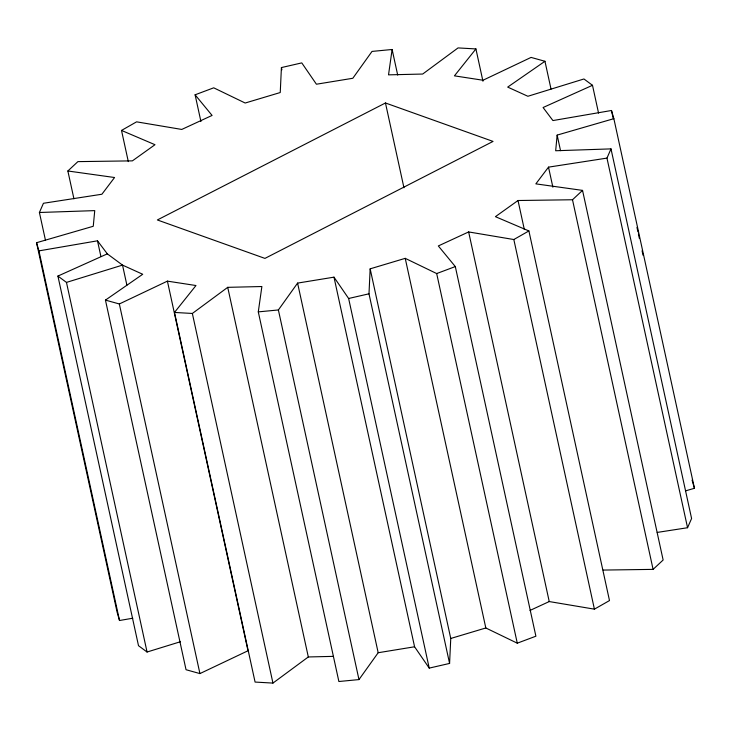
<?xml version="1.0" encoding="UTF-8"?>
<svg xmlns="http://www.w3.org/2000/svg" width="731" height="731" viewBox="0 0 731 731"><rect width="100%" height="100%" fill="white"/><g stroke="black" fill="none" stroke-linecap="round" stroke-linejoin="round"><path stroke-width="1.1" d="M397.701 75.092L392.118 49.489L372.024 51.417L352.817 78.272L316.422 84.22L301.775 62.893L281.417 67.572L280.247 92.535L245.177 103.025L213.726 87.821L195.104 94.802L200.924 121.52M449.583 663.428L368.991 293.807L370.16 268.834L405.23 258.345L436.681 273.558L455.312 266.577L535.896 636.198L517.274 643.179L485.823 627.975L450.753 638.465L449.583 663.428L429.225 668.107L414.578 646.78L333.985 277.159L297.59 283.098L278.383 309.962L358.976 679.583L338.882 681.511L258.29 311.881L261.881 286.525L227.725 287.338L192.354 313.462L174.49 312.439L255.082 682.069L272.946 683.083L308.318 656.959L333.363 656.365M598.561 113.131L592.494 85.299L543.087 107.521L552.919 120.569L611.481 110.491L613.857 118.669L557.15 135.098L555.67 150.75L610.997 148.886L691.59 518.507L687.56 527.727L657.206 532.424M392.118 49.489L388.526 74.854L422.682 74.041L458.054 47.917L475.918 48.931L482.953 81.223M45.477 240.325L39.41 212.493L43.44 203.273L101.901 194.236L114.557 177.514L67.864 170.99L73.941 198.823M687.56 527.727L606.968 158.106L610.997 148.886M358.976 679.583L378.183 652.728L414.578 646.78M606.968 158.106L548.506 167.143L535.85 183.865L582.543 190.389L663.136 560.01L653.094 569.376L603.148 570.07M174.49 312.439L195.972 285.529L167.408 281.133L119.336 303.968L105.447 300.103L186.039 669.724L199.929 673.589L247.992 650.764L167.408 281.133M475.918 48.931L454.435 75.85L483.008 80.236L531.072 57.411L544.96 61.276L551.028 89.109M67.864 170.99L77.906 161.624L132.393 160.866L154.99 144.711L121.51 130.429L128.309 161.606M530.03 610.431L549.237 601.558L594.413 609.161L609.49 600.571L528.897 230.941L495.426 216.668L518.014 200.513L572.501 199.755L582.543 190.389M105.447 300.103L142.719 274.271L122.525 265.106L107.329 253.858L97.488 240.81L38.926 250.879L36.55 242.71L93.257 226.272L94.747 210.619L39.41 212.493M544.96 61.276L507.689 87.099L527.883 96.273L583.941 78.975L592.494 85.299M121.51 130.429L136.587 121.839L181.763 129.442L212.081 115.434L195.104 94.802M455.312 266.577L438.326 245.945L468.644 231.937L513.829 239.53L528.897 230.941M385.465 102.98L157.366 219.958L264.942 258.399L493.05 141.412L385.465 102.98L403.951 187.766M180.484 641.717L147.059 652.025L138.506 645.701L57.913 276.071L107.329 253.858M57.913 276.071L66.466 282.404L122.525 265.106L126.892 285.145M685.724 490.821L694.45 488.29L613.857 118.669M333.985 277.159L348.632 298.486L368.991 293.807M36.55 242.71L117.143 612.331L119.519 620.509L132.777 618.225M258.29 311.881L278.383 309.962M692.074 480.121L694.45 488.29M611.481 110.491L613.181 118.285M636.966 227.396L637.935 231.846M638.428 234.075L639.397 238.525M642.065 250.77L643.033 255.229M572.501 199.755L653.094 569.376M557.15 135.098L560.549 150.687M548.506 167.143L552.883 187.182M518.014 200.513L524.319 229.452M513.829 239.53L594.413 609.161M468.644 231.937L549.237 601.558M436.681 273.558L517.274 643.179M405.23 258.345L485.823 627.975M370.16 268.834L450.753 638.465M348.632 298.486L429.225 668.107M281.417 67.572L281.91 69.801M297.59 283.098L378.183 652.728M227.725 287.338L308.318 656.959M192.354 313.462L272.946 683.083M119.336 303.968L199.929 673.589M97.488 240.81L100.887 256.389M66.466 282.404L147.059 652.025M38.926 250.879L119.519 620.509"/></g></svg>
